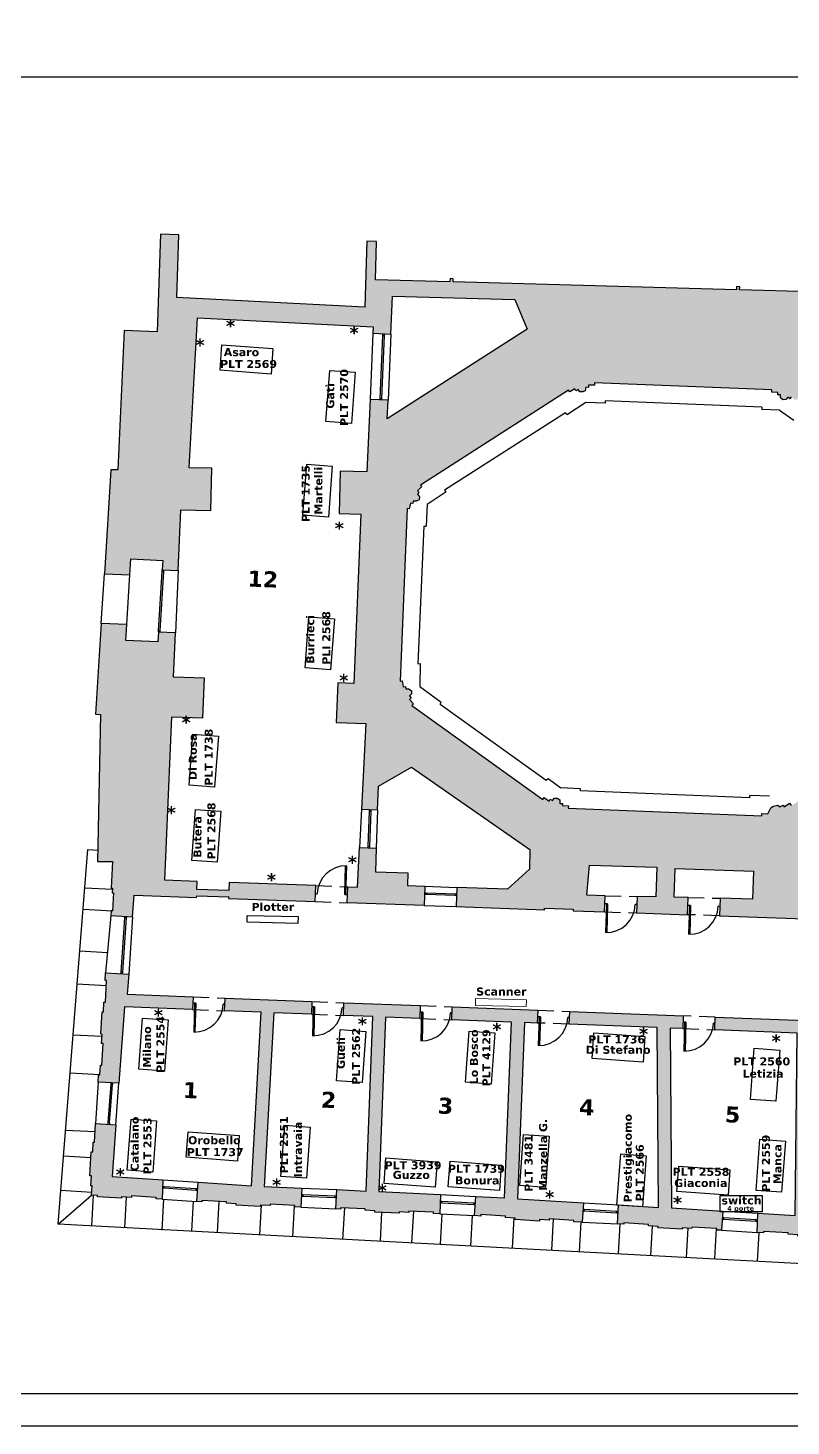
# Model space of a CAD drawing. Extents: x 1037 to 14540, y 1034 to 18285.
# Drawn here: x 9984 to 12368, y 5167 to 9534 of the extents above; entities that cross this region are included whole.
import ezdxf

# ---------------------------------------------------------------- set-up
doc = ezdxf.new("R2010")
doc.units = 0
doc.header["$LTSCALE"] = 100
doc.header["$MEASUREMENT"] = 0
doc.linetypes.add('TRATTEGGIATA', pattern=[0.75, 0.5, -0.25])
for name, color, linetype in [('infissi', 251, 'CONTINUOUS'), ('legenda testi', 7, 'CONTINUOUS'), ('murature polilinee', 7, 'CONTINUOUS'), ('murature retini', 253, 'CONTINUOUS'), ('proiezioni', 252, 'CONTINUOUS'), ('Tavoli', 250, 'CONTINUOUS'), ('testi PLT', 154, 'CONTINUOUS')]:
    doc.layers.add(name, color=color, linetype=linetype)
doc.layers.add('testi nomi personale', color=251, linetype='CONTINUOUS', lineweight=20)
doc.layers.add('testi numero stanza', color=40, linetype='CONTINUOUS', lineweight=30)
doc.styles.add('stile1', font='verdanab.ttf', dxfattribs={"height": 1})

msp = doc.modelspace()

# ---------------------------------------------------------------- hatches: boundary and pattern name
at = {"layer": 'murature retini', "lineweight": 30}
h = msp.add_hatch(color=256, dxfattribs=at)
h.paths.add_polyline_path([(13351.8, 7319.8), (13196.6, 7325.2), (13198.4, 7375.2), (13029.3, 7381), (13056, 8050.5), (13221.5, 8044.8), (13223.4, 8100.7), (13379, 8095.4), (13381, 8151.3), (13073.3, 8161.9), (13058.2, 8360), (12981.3, 8354.1), (12991.9, 8210), (12981.5, 8201.3), (12448.1, 8564.5), (12451.4, 8648.2), (12882.2, 8636.4), (12883.1, 8599.4), (12963.1, 8601.4), (12972.5, 8473.8), (13049.1, 8479.6), (13040.1, 8598.5), (13970.6, 8622.1), (13985.7, 8396.1), (14045.6, 8399.7), (14044.2, 8419.9), (14040, 8419.6), (14032, 8541.9), (14036.3, 8542.2), (14034.3, 8572.5), (14038.6, 8572.8), (14033.6, 8648.5), (14029.3, 8648.2), (14027.2, 8680.6), (12930.8, 8652.7), (12924.4, 8796.9), (12874.9, 8793.8), (12878.7, 8697.5), (12207.4, 8715.8), (12207.8, 8725.8), (12197.8, 8726.1), (12197.4, 8716.1), (11312.5, 8740.8), (11312.8, 8750.9), (11302.8, 8751.1), (11302.5, 8741.1), (11069.3, 8747.6), (11073.1, 8867.2), (11043.2, 8868.2), (11036.3, 8662), (10449, 8692.7), (10455.5, 8887.8), (10398, 8889.7), (10387.8, 8585), (10284.7, 8589.6), (10264.4, 8153.5), (10243.4, 8154.2), (10222.7, 7829.1), (10302.6, 7825.6), (10305.8, 7875.5), (10405.7, 7871.2), (10403.8, 7841.3), (10453.3, 7839.2), (10461.4, 8029), (10555, 8026.8), (10558.1, 8158.8), (10488.2, 8160.4), (10513.5, 8629.2), (11062.5, 8600.5), (11061.6, 8580.5), (11117.8, 8577.6), (11122.9, 8696.1), (11504.8, 8685.5), (11543.5, 8593.3), (11106.4, 8313.1), (11108.9, 8371.1), (11052.7, 8373.5), (11043, 8147.3), (10959.6, 8149.3), (10956.5, 8017.3), (11024.4, 8015.7), (11001.7, 7486.6), (10951.6, 7488.3), (10947.3, 7364.4), (11039.4, 7361.2), (11025.8, 7094.2), (11076.3, 7092.2), (11078.9, 7165.7), (11182.2, 7225), (11551.6, 6968.1), (11550.5, 6907.2), (11482.3, 6844.3), (11324.2, 6849.8), (11321.9, 6789.9), (11597.6, 6780.2), (11597.8, 6785.2), (11687.8, 6782), (11687.6, 6777), (11785.1, 6773.6), (11786.9, 6823.9), (11730.1, 6825.2), (11738.6, 6919), (11948.5, 6913.2), (11945.3, 6820.3), (11886.8, 6821.6), (11885, 6770.1), (12044, 6764.5), (12046.1, 6818), (12003.2, 6819), (12006.4, 6908.9), (12250.3, 6900.3), (12247.2, 6813.4), (12146.2, 6815.7), (12144, 6761), (12765.1, 6739.1), (12766.6, 6780), (12711.9, 6782.1), (12720.4, 7024.4), (12939.4, 7016.7), (12933.4, 6773.6), (12887.5, 6775.4), (12886.1, 6734.9), (13020.3, 6730.2), (13020.5, 6735.2), (13110.5, 6732), (13110.3, 6727), (13306.2, 6720.1), (13307.6, 6760.1), (12973.4, 6771.8), (12985.2, 7251.6), (13033.3, 7280.8), (13350.1, 7269.9)])
h.paths.add_polyline_path([(12479.4, 7171.1), (12783.5, 7361.9), (12778.7, 7367), (12792.3, 7379.9), (12787.4, 7385), (12793.2, 7390.5), (12788.1, 7397.2), (12789.4, 7407.3), (12793.9, 7414.1), (12805.1, 7412.8), (12808.1, 7419.7), (12814.4, 7418.1), (12818.9, 7436.3), (12825.6, 7434.6), (12848.5, 8007), (12841.6, 8005.8), (12838.3, 8024.3), (12831.5, 8023), (12830, 8030.9), (12820.3, 8029.9), (12814.6, 8035.4), (12812.8, 8046.3), (12818.5, 8053), (12813.6, 8059), (12818.7, 8063.8), (12806, 8077.5), (12811.1, 8082.3), (12387.7, 8376.8), (12383.7, 8371), (12368.3, 8381.7), (12364.3, 8376), (12357.8, 8380.6), (12351.9, 8374), (12342.1, 8372.7), (12334.8, 8378.3), (12334.6, 8388.5), (12326.4, 8388.1), (12326.5, 8395.8), (12307.8, 8396.5), (12308.1, 8403.5), (11753.9, 8425.2), (11753.8, 8418.2), (11735.1, 8418.6), (11734.9, 8411.6), (11726.9, 8411.7), (11725, 8400.2), (11717.6, 8397.2), (11708.5, 8397.9), (11702.9, 8404.9), (11696.1, 8401), (11692.5, 8407), (11676.5, 8397.2), (11672.8, 8403.2), (11210, 8106.5), (11214.9, 8101.4), (11201.4, 8088.4), (11206.2, 8083.4), (11200.5, 8077.8), (11207, 8069.6), (11205.8, 8059.9), (11196.8, 8056), (11187.6, 8056.2), (11186.2, 8048.5), (11179.4, 8050.2), (11175.1, 8031.9), (11168.2, 8033.6), (11146.7, 7493.6), (11153.6, 7494.8), (11156.7, 7476.4), (11163.6, 7477.5), (11165, 7469.7), (11173.6, 7470.3), (11182.3, 7463.5), (11182.7, 7454.8), (11176.1, 7448.1), (11181.3, 7441.4), (11176.1, 7436.7), (11188.7, 7422.9), (11183.5, 7418.2), (11592.6, 7124.7), (11596.6, 7130.4), (11611.9, 7119.6), (11615.9, 7125.3), (11622.5, 7120.7), (11629.4, 7128.1), (11637.6, 7128.5), (11645.3, 7122.8), (11646.1, 7112.1), (11654, 7112.3), (11653.6, 7105.3), (11672.3, 7104.4), (11672, 7097.4), (12276.7, 7073.2), (12276.9, 7080.2), (12295.7, 7079.8), (12297.8, 7083.6), (12304.6, 7098.4), (12312.6, 7103.5), (12326.2, 7106.3), (12332.9, 7101.9), (12343.4, 7107), (12346.8, 7101), (12363, 7113.2), (12368.1, 7105.2)], flags=16)
h.paths.add_polyline_path([(12944.5, 7227.1), (12849.1, 7169.3), (12767.2, 7213.9), (12676.2, 7156.8), (12497.5, 7048.1), (12514.9, 6967.1), (12504.9, 6961.1), (12497.9, 6790.2), (12696.9, 6782.6), (12706, 7039.9), (12939.8, 7031.7)], flags=16)
h.paths.add_polyline_path([(11019.7, 6974.4), (11072.1, 6972.3), (11069.5, 6898.8), (11170.9, 6895.3), (11169.5, 6855.3), (11224.2, 6853.4), (11221.9, 6793.4), (10981.7, 6801.8), (10983.5, 6851.8), (11013.5, 6850.8)], flags=17)
h.paths.add_polyline_path([(10883.5, 6855.3), (10612.7, 6864.9), (10611.8, 6839.9), (10511.9, 6843.4), (10512.8, 6868.4), (10411.8, 6871.9), (10433.7, 7382.5), (10530.7, 7379.1), (10535.1, 7503), (10439, 7506.4), (10444.9, 7644.4), (10391.4, 7646.7), (10389.5, 7616.7), (10289.6, 7621), (10292.7, 7670.9), (10212.8, 7674.3), (10194.7, 7390.4), (10211.2, 7389.9), (10201.4, 6930.8), (10248.2, 6930.3), (10243.5, 6847.7), (10248.2, 6847.4), (10247.4, 6832.9), (10251.7, 6832.6), (10248.5, 6776.3), (10244.2, 6776.5), (10243.4, 6762), (10311.1, 6758.2), (10315.7, 6825.3), (10511, 6818.4), (10511.2, 6823.4), (10611.1, 6819.9), (10610.9, 6814.9), (10881.8, 6805.4)])
h.paths.add_polyline_path([(10598.4, 6464.1), (10600, 6504.1), (10870.9, 6493.6), (10869.4, 6453.6), (10752.3, 6458.1), (10721.8, 5915.9), (10839.3, 5910.6), (10836.9, 5850.7), (10817.5, 5851.8), (10817.7, 5856.1), (10740.8, 5860.3), (10740.5, 5856), (10710.2, 5857.7), (10710, 5853.4), (10634.2, 5857.7), (10634.5, 5861.9), (10604.2, 5863.6), (10604.4, 5867.9), (10527.5, 5872.2), (10527.2, 5867.9), (10512.1, 5868.8), (10515.7, 5928.8), (10681.9, 5917.7), (10712.3, 6459.7)])
h.paths.add_polyline_path([(10970.8, 6489.7), (11209.8, 6480.4), (11208.2, 6440.5), (11101.4, 6444.6), (11080.6, 5900), (11272.9, 5890.1), (11270.5, 5829.8), (11251, 5830.8), (11251.2, 5835.1), (11174.3, 5838.9), (11174, 5834.6), (11143.7, 5836.1), (11143.5, 5831.8), (11067.8, 5835.5), (11068, 5839.8), (11037.7, 5841.3), (11037.9, 5845.6), (10960.9, 5849.3), (10960.7, 5845), (10945.6, 5845.8), (10949.2, 5905.7), (11040.6, 5901.5), (11061.4, 6446.1), (10969.4, 6449.7)])
h.paths.add_polyline_path([(10226.6, 6582.6), (10298.7, 6578.6), (10294.4, 6516.2), (10500, 6507.9), (10498.5, 6468), (10285.4, 6476.2), (10268.1, 6238.3), (10203.2, 6241.9), (10204.4, 6264.2), (10208.7, 6263.9), (10210.4, 6294.2), (10214.7, 6294), (10218.5, 6362.2), (10214.2, 6362.4), (10215.7, 6390.7), (10211.6, 6392.9), (10215.5, 6461.1), (10219.8, 6460.8), (10221.5, 6491.1), (10225.8, 6490.9), (10229.6, 6559.1), (10225.3, 6559.3)])
h.paths.add_polyline_path([(10258.7, 6108.6), (10246.9, 5946.8), (10405.9, 5936.2), (10403.5, 5876.2), (10384.1, 5877.3), (10384.3, 5881.6), (10307.4, 5885.9), (10307.1, 5881.6), (10276.8, 5883.3), (10276.6, 5879), (10200.9, 5883.2), (10201.1, 5887.5), (10183, 5888.5), (10184.7, 5917.8), (10180.4, 5918.1), (10182.1, 5948.4), (10177.8, 5948.6), (10182, 6024.3), (10186.3, 6024.1), (10188, 6054.4), (10192.3, 6054.1), (10195.5, 6112.1)])
h.paths.add_polyline_path([(11309.7, 6476.6), (11576.6, 6466.2), (11575, 6426.2), (11535.1, 6427.8), (11513, 5877.3), (11719.3, 5864.8), (11715.6, 5803.9), (11689, 5805.5), (11689.3, 5809.8), (11612.4, 5814.5), (11612.1, 5810.3), (11581.8, 5812.1), (11581.6, 5807.8), (11505.8, 5812.5), (11506.1, 5816.8), (11475.8, 5818.6), (11476.1, 5822.9), (11399.2, 5827.6), (11398.9, 5823.3), (11379.1, 5824.5), (11382.7, 5884.4), (11473.1, 5879.8), (11495.1, 6429.3), (11308.2, 6436.6)])
h.paths.add_polyline_path([(11676.6, 6462.3), (12031.4, 6448.6), (12029.8, 6408.9), (11989.8, 6410.5), (11994.2, 5848.9), (12154.4, 5838.8), (12150.7, 5778.8), (12135.4, 5779.7), (12135.7, 5784), (12058.7, 5788.7), (12056.5, 5784.5), (12028.2, 5786.3), (12027.9, 5782), (11952.2, 5786.6), (11952.5, 5790.9), (11922.2, 5792.8), (11922.5, 5797.1), (11845.5, 5801.8), (11845.3, 5797.5), (11825.5, 5798.7), (11829.1, 5858.1), (11954.2, 5850.4), (11949.8, 6412.1), (11675, 6422.9)])
h.paths.add_polyline_path([(12131.3, 6444.7), (12500.8, 6430.4), (12499.2, 6390.4), (12427, 6393.2), (12420.4, 5823), (12589.7, 5813.9), (12587.3, 5753.8), (12572, 5754.6), (12572.3, 5758.9), (12495.3, 5763.1), (12495.1, 5758.8), (12464.8, 5760.5), (12464.5, 5756.2), (12388.8, 5760.4), (12389, 5764.7), (12358.7, 5766.3), (12359, 5770.6), (12282, 5774.8), (12281.8, 5770.5), (12261.9, 5771.6), (12264.3, 5831.9), (12380.4, 5824.6), (12387, 6394.7), (12129.7, 6404.9)])
h.paths.add_polyline_path([(12600.7, 6426.5), (13009.1, 6410.6), (13007.6, 6317.9), (12959.7, 6304.5), (12896.1, 6258.4), (12854.1, 6190.5), (12837.8, 6106.9), (12850.9, 6022.8), (12890.3, 5953.2), (12952.1, 5904.8), (13011.8, 5888.1), (13017.3, 5774.3), (13024.3, 5773.4), (13022.7, 5734), (13002.8, 5734.8), (13003, 5739.1), (12926, 5742.2), (12925.8, 5737.9), (12895.5, 5739.1), (12895.3, 5734.8), (12819.5, 5737.8), (12819.7, 5742.1), (12789.4, 5743.4), (12789.5, 5747.7), (12712.5, 5750.7), (12712.3, 5746.4), (12697.1, 5747), (12699.5, 5808), (12817.2, 5801.6), (12823.8, 6377.8), (12599.1, 6386.5)])
h.paths.add_polyline_path([(13099.1, 6406.3), (13295, 6401.4), (13294.9, 6361.4), (13270.9, 6362.1), (13269.6, 5782), (13460.2, 5771.9), (13457.8, 5711.9), (13439.2, 5712.9), (13439.5, 5717.2), (13362.5, 5721.2), (13362.3, 5716.9), (13332, 5718.5), (13331.8, 5714.2), (13256, 5718.2), (13256.2, 5722.5), (13225.9, 5724.1), (13226.2, 5728.4), (13149.2, 5732.4), (13149, 5728.2), (13132.6, 5729), (13134.2, 5768.9), (13137.8, 5768.8), (13138.2, 5929.3), (13158, 5948.1), (13200, 6016.1), (13216.3, 6099.7), (13203.2, 6183.8), (13164.1, 6253), (13097.3, 6304)])
h.paths.add_polyline_path([(13395, 6399.1), (13795, 6389.8), (13794.9, 6349.8), (13710.9, 6351.9), (13709.5, 5759.8), (13895.4, 5749.3), (13893.1, 5689), (13874.5, 5690), (13874.7, 5694.2), (13797.7, 5698.3), (13797.5, 5694), (13767.2, 5695.6), (13767, 5691.3), (13691.2, 5695.3), (13691.5, 5699.6), (13663.1, 5701.1), (13661.4, 5705.5), (13584.4, 5709.5), (13584.2, 5705.2), (13567.6, 5706.1), (13570, 5766), (13669.5, 5760.7), (13670.5, 6162.8), (13630.5, 6163.7), (13630.5, 6173.7), (13670.5, 6172.8), (13670.9, 6352.9), (13550.9, 6355.6), (13550.5, 6175.5), (13560.5, 6175.3), (13560.5, 6165.3), (13530.5, 6166), (13530.5, 6176), (13540.5, 6175.8), (13540.8, 6282.7), (13523.4, 6282.7), (13523.4, 6356.2), (13420.9, 6358.5), (13420.5, 6178.5), (13460.5, 6177.6), (13460.5, 6167.6), (13410.5, 6168.7), (13410.9, 6358.7), (13394.9, 6359.1)])
h.paths.add_polyline_path([(13895, 6387.4), (14120.2, 6382.2), (14114.6, 6466.1), (14178.8, 6470), (14186, 6361.7), (14190.3, 6362), (14195.4, 6286.3), (14191.1, 6286), (14193.1, 6255.8), (14188.8, 6255.5), (14198.2, 6115), (14202.5, 6115.3), (14204, 6092.5), (14139.8, 6088.7), (14122.9, 6342.4), (13894.9, 6347.4)])
h.paths.add_polyline_path([(14147.8, 5968.9), (14212, 5972.8), (14213.5, 5950.1), (14209.3, 5949.8), (14218.6, 5809.3), (14222.9, 5809.6), (14225, 5779.3), (14229.3, 5779.6), (14234.3, 5703.9), (14230, 5703.6), (14232.1, 5672.8), (14202.5, 5674.2), (14202.3, 5669.9), (14138.3, 5672.9), (14138.5, 5677.2), (14110.9, 5678.4), (14111.1, 5682.7), (14034.1, 5686.3), (14033.9, 5682), (14002.9, 5683.4), (14005.3, 5743.1), (14163.5, 5734.1)])
h.paths.add_polyline_path([(14106.6, 6585.8), (14099.5, 6692.2), (13906, 6699), (13907.4, 6739), (14096.8, 6732.3), (14081.4, 6963.5), (14141.3, 6967.1), (14152.9, 6793.8), (14157.2, 6794.1), (14162.2, 6718.4), (14157.9, 6718.1), (14159.9, 6687.8), (14155.6, 6687.5), (14160.7, 6612.1), (14165, 6612.4), (14166.5, 6589.4)])
h.paths.add_polyline_path([(13471.7, 7315.7), (13680.7, 7308.5), (13683.8, 7396.5), (13733.7, 7394.7), (13730.6, 7306.8), (13827.1, 7303.4), (13825.3, 7253.5), (13675.1, 7258.7), (13657.2, 6747.8), (13807.4, 6742.5), (13806, 6702.5), (13406.1, 6716.6), (13407.5, 6756.6), (13647.2, 6748.1), (13665.1, 7259), (13470, 7265.7)])
h.paths.add_polyline_path([(14073.4, 7083.3), (14062.6, 7245.3), (13925.3, 7250), (13927.1, 7300), (14059.2, 7295.4), (14053.4, 7381.8), (14113.3, 7385.4), (14116.5, 7338), (14120.8, 7338.3), (14125.9, 7262.6), (14121.6, 7262.4), (14123.6, 7232.1), (14119.3, 7231.8), (14127.5, 7109.5), (14131.8, 7109.8), (14133.3, 7086.9)])
h.paths.add_polyline_path([(14037.4, 7621.3), (14097.3, 7624.9), (14105.3, 7505.2), (14045.4, 7501.5)])
h.paths.add_polyline_path([(14090.1, 7744.7), (14082, 7864.4), (14021.4, 7860.8), (14029.4, 7741)])
h.paths.add_polyline_path([(13993.7, 8276.3), (14053.6, 8279.9), (14055, 8259.7), (14050.7, 8259.4), (14059, 8137.1), (14063.3, 8137.4), (14065.4, 8107.2), (14069.7, 8107.5), (14074.8, 8031.8), (14070.5, 8031.5), (14073.8, 7984.1), (14013.4, 7980.5), (14007.2, 8073.7), (13954.3, 8075.5), (13956.2, 8131.5), (14003.5, 8129.8)])
h.paths.add_polyline_path([(13500.9, 8147.2), (13856.3, 8134.9), (13854.3, 8079), (13757.9, 8082.3), (13754.8, 7994.3), (13704.8, 7996.1), (13707.9, 8084), (13499, 8091.2)], flags=17)
h.paths.add_polyline_path([(13750.6, 7874.4), (13746.4, 7754.5), (13696.4, 7756.2), (13700.6, 7876.2)], flags=17)
h.paths.add_polyline_path([(13692.2, 7636.3), (13742.1, 7634.6), (13737.9, 7514.6), (13688, 7516.4)], flags=17)

# ---------------------------------------------------------------- linework, layer by layer
at = {"layer": 'infissi', "linetype": 'Continuous'}
for p, q in [((11084.2, 8377.1), (11092.6, 8573.7)), ((11089.1, 8376.9), (11097.6, 8573.5)), ((10391.7, 7651.6), (10403.5, 7836.3)), ((10396.7, 7651.4), (10408.5, 7836.1)), ((11047.3, 6978.2), (11051.4, 7088.1)), ((11052.3, 6978), (11056.2, 7087.9)), ((10973.6, 6827.1), (10976, 6917)), ((10977.6, 6827), (10980, 6916.9)), ((10882.6, 6829.5), (10887.6, 6829.4)), ((10973.6, 6827.1), (10982.6, 6826.8)), ((11232.3, 6828.3), (11223.3, 6828.1)), ((11228.3, 6828.2), (11318.3, 6825)), ((11228.5, 6833.2), (11318.5, 6830)), ((11795, 6798.5), (11786, 6798.8)), ((11791, 6798.6), (11788.5, 6708.6)), ((11795, 6798.5), (11792.5, 6708.6)), ((11885.9, 6796), (11880.9, 6796.2)), ((12054.2, 6793.1), (12045.2, 6793.3)), ((12050.2, 6793.2), (12047.7, 6703.2)), ((12054.2, 6793.1), (12051.7, 6703.2)), ((12145.1, 6790.6), (12140.1, 6790.7)), ((10285.8, 6754.7), (10274.1, 6585.1)), ((10290.8, 6754.3), (10279.1, 6584.7)), ((10508.3, 6487.7), (10499.3, 6488)), ((10504.3, 6487.8), (10501.8, 6397.9)), ((10508.3, 6487.7), (10505.8, 6397.8)), ((10599.2, 6485.3), (10594.2, 6485.4)), ((10879.3, 6476.3), (10870.2, 6476.6)), ((10875.3, 6476.4), (10872.8, 6386.5)), ((10879.3, 6476.3), (10876.8, 6386.4)), ((10970.2, 6473.8), (10965.2, 6474)), ((11218, 6460.2), (11209, 6460.4)), ((11214, 6460.3), (11211.6, 6370.3)), ((11218, 6460.2), (11215.6, 6370.3)), ((11309, 6457.7), (11304, 6457.9)), ((11584.8, 6446), (11575.8, 6446.2)), ((11580.8, 6446.1), (11578.4, 6356.1)), ((11584.8, 6446), (11582.4, 6356.1)), ((11675.8, 6443.5), (11670.8, 6443.6)), ((12039.6, 6428.5), (12030.6, 6428.7)), ((12035.6, 6428.6), (12033.2, 6338.6)), ((12039.6, 6428.5), (12037.2, 6338.6)), ((12130.6, 6426), (12125.6, 6426.2)), ((10203.2, 6241.9), (10195.5, 6112.1)), ((10409.9, 5910.9), (10509.6, 5904.2)), ((10410.3, 5915.9), (10510, 5909.2)), ((10843.3, 5885.4), (10943.1, 5880.9)), ((10843.5, 5890.4), (10943.3, 5885.9)), ((11276.9, 5864.9), (11376.6, 5859.7)), ((11277.1, 5869.8), (11376.9, 5864.7)), ((11722.7, 5839.5), (11822.6, 5833.4)), ((11723, 5844.5), (11822.9, 5838.4)), ((12157.9, 5813.5), (12257.8, 5807.2)), ((12158.2, 5818.5), (12258.1, 5812.2))]:
    msp.add_line(p, q, dxfattribs=at)
at = {"layer": 'infissi', "color": 7, "linetype": 'Continuous'}
for p, q in [((10403.5, 7836.3), (10403.8, 7841.3)), ((10408.5, 7836.1), (10408.8, 7841)), ((10391.4, 7646.7), (10391.7, 7651.6)), ((10396.4, 7646.3), (10396.7, 7651.4))]:
    msp.add_line(p, q, dxfattribs=at)
at = {"layer": 'infissi'}
for p, q in [((10403.6, 7836.3), (10408.5, 7836.1)), ((10391.6, 7651.6), (10396.7, 7651.4)), ((10242.8, 6234.7), (10234.1, 6115)), ((10239.1, 6114.7), (10247.8, 6234.4))]:
    msp.add_line(p, q, dxfattribs=at)
at = {"layer": 'infissi', "linetype": 'Continuous'}
for centre, start, end in [((10977.6, 6827), 88.4504, 178.4482), ((11791, 6798.6), 268.4504, 358.4482), ((12050.2, 6793.2), 268.4504, 358.4482), ((10504.3, 6487.8), 268.4504, 358.4482), ((10875.3, 6476.4), 268.4504, 358.4482), ((11214, 6460.3), 268.4504, 358.4482), ((11580.8, 6446.1), 268.4504, 358.4482), ((12035.6, 6428.6), 268.4504, 358.4482)]:
    msp.add_arc(centre, 90, start, end, dxfattribs=at)
at = {"layer": 'legenda testi', "lineweight": 30}
msp.add_lwpolyline([(1036.6, 18284.6), (14540.3, 18284.6), (14540.3, 5167.4), (1036.6, 5167.4)], close=True, dxfattribs=at)
at = {"layer": 'legenda testi'}
msp.add_lwpolyline([(7937.2, 5269.1), (14443.4, 5269.1), (14443.4, 9380), (7937.2, 9380)], close=True, dxfattribs=at)
at = {"layer": 'murature polilinee', "lineweight": 30}
for points in [[(12878.7, 8697.5), (12207.4, 8715.8), (12207.8, 8725.8), (12197.8, 8726.1), (12197.4, 8716.1), (11312.5, 8740.8), (11312.8, 8750.9), (11302.8, 8751.1), (11302.5, 8741.1), (11069.3, 8747.6), (11073.1, 8867.2), (11043.2, 8868.2), (11036.3, 8662), (10449, 8692.7), (10455.5, 8887.8), (10398, 8889.7), (10387.8, 8585), (10284.7, 8589.6), (10264.4, 8153.5), (10243.4, 8154.2), (10222.7, 7829.1), (10302.6, 7825.6), (10305.8, 7875.5), (10405.7, 7871.2), (10403.8, 7841.3), (10453.3, 7839.2), (10461.4, 8029), (10555, 8026.8), (10558.1, 8158.8), (10488.2, 8160.4), (10513.5, 8629.2), (11062.5, 8600.5), (11061.6, 8580.5), (11117.8, 8577.6), (11122.9, 8696.1), (11504.8, 8685.5), (11543.5, 8593.3), (11106.4, 8313.1), (11108.9, 8371.1), (11052.7, 8373.5), (11043, 8147.3), (10959.6, 8149.3), (10956.5, 8017.3), (11024.4, 8015.7), (11001.7, 7486.6), (10951.6, 7488.3), (10947.3, 7364.4), (11039.4, 7361.2), (11025.8, 7094.2), (11076.3, 7092.2), (11078.9, 7165.7), (11182.2, 7225), (11551.6, 6968.1), (11550.5, 6907.2), (11482.3, 6844.3), (11324.2, 6849.8), (11321.9, 6789.9), (11597.6, 6780.2), (11597.8, 6785.2), (11687.8, 6782), (11687.6, 6777), (11785.1, 6773.6), (11786.9, 6823.9), (11730.1, 6825.2), (11738.6, 6919), (11948.5, 6913.2), (11945.3, 6820.3), (11886.8, 6821.6), (11885, 6770.1), (12044, 6764.5), (12046.1, 6818), (12003.2, 6819), (12006.4, 6908.9), (12250.3, 6900.3), (12247.2, 6813.4), (12146.2, 6815.7), (12144, 6761), (12765.1, 6739.1)], [(12368.3, 8381.7), (12364.3, 8376), (12357.8, 8380.6), (12351.9, 8374), (12342.1, 8372.7), (12334.8, 8378.3), (12334.6, 8388.5), (12326.4, 8388.1), (12326.5, 8395.8), (12307.8, 8396.5), (12308.1, 8403.5), (11753.9, 8425.2), (11753.8, 8418.2), (11735.1, 8418.6), (11734.9, 8411.6), (11726.9, 8411.7), (11725, 8400.2), (11717.6, 8397.2), (11708.5, 8397.9), (11702.9, 8404.9), (11696.1, 8401), (11692.5, 8407), (11676.5, 8397.2), (11672.8, 8403.2), (11210, 8106.5), (11214.9, 8101.4), (11201.4, 8088.4), (11206.2, 8083.4), (11200.5, 8077.8), (11207, 8069.6), (11205.8, 8059.9), (11196.8, 8056), (11187.6, 8056.2), (11186.2, 8048.5), (11179.4, 8050.2), (11175.1, 8031.9), (11168.2, 8033.6), (11146.7, 7493.6), (11153.6, 7494.8), (11156.7, 7476.4), (11163.6, 7477.5), (11165, 7469.7), (11173.6, 7470.3), (11182.3, 7463.5), (11182.7, 7454.8), (11176.1, 7448.1), (11181.3, 7441.4), (11176.1, 7436.7), (11188.7, 7422.9), (11183.5, 7418.2), (11592.6, 7124.7), (11596.6, 7130.4), (11611.9, 7119.6), (11615.9, 7125.3), (11622.5, 7120.7), (11629.4, 7128.1), (11637.6, 7128.5), (11645.3, 7122.8), (11646.1, 7112.1), (11654, 7112.3), (11653.6, 7105.3), (11672.3, 7104.4), (11672, 7097.4), (12276.7, 7073.2), (12276.9, 7080.2), (12295.7, 7079.8), (12297.8, 7083.6), (12297.8, 7083.6), (12304.6, 7098.4), (12312.6, 7103.5), (12326.2, 7106.3), (12332.9, 7101.9), (12332.9, 7101.9), (12332.9, 7101.9), (12332.9, 7101.9), (12343.4, 7107), (12346.8, 7101), (12363, 7113.2), (12363, 7113.2), (12363, 7113.2), (12363, 7113.2), (12368.1, 7105.2)]]:
    msp.add_lwpolyline(points, dxfattribs=at)
for points in [[(10883.5, 6855.3), (10612.7, 6864.9), (10611.8, 6839.9), (10511.9, 6843.4), (10512.8, 6868.4), (10411.8, 6871.9), (10433.7, 7382.5), (10530.7, 7379.1), (10535.1, 7503), (10439, 7506.4), (10444.9, 7644.4), (10391.4, 7646.7), (10389.5, 7616.7), (10289.6, 7621), (10292.7, 7670.9), (10212.8, 7674.3), (10194.7, 7390.4), (10211.2, 7389.9), (10201.4, 6930.8), (10248.2, 6930.3), (10243.5, 6847.7), (10248.2, 6847.4), (10247.4, 6832.9), (10251.7, 6832.6), (10248.5, 6776.3), (10244.2, 6776.5), (10243.4, 6762), (10311.1, 6758.2), (10315.7, 6825.3), (10511, 6818.4), (10511.2, 6823.4), (10611.1, 6819.9), (10610.9, 6814.9), (10881.8, 6805.4)], [(11019.7, 6974.4), (11072.1, 6972.3), (11069.5, 6898.8), (11170.9, 6895.3), (11169.5, 6855.3), (11224.2, 6853.4), (11221.9, 6793.4), (10981.7, 6801.8), (10983.5, 6851.8), (11013.5, 6850.8)], [(10226.6, 6582.6), (10298.7, 6578.6), (10294.4, 6516.2), (10500, 6507.9), (10498.5, 6468), (10285.4, 6476.2), (10268.1, 6238.3), (10203.2, 6241.9), (10204.4, 6264.2), (10208.7, 6263.9), (10210.4, 6294.2), (10214.7, 6294), (10218.5, 6362.2), (10214.2, 6362.4), (10215.7, 6390.7), (10211.6, 6392.9), (10215.5, 6461.1), (10219.8, 6460.8), (10221.5, 6491.1), (10225.8, 6490.9), (10229.6, 6559.1), (10225.3, 6559.3)], [(10598.4, 6464.1), (10600, 6504.1), (10870.9, 6493.6), (10869.4, 6453.6), (10752.3, 6458.1), (10721.8, 5915.9), (10839.3, 5910.6), (10836.9, 5850.7), (10817.5, 5851.8), (10817.7, 5856.1), (10740.8, 5860.3), (10740.5, 5856), (10710.2, 5857.7), (10710, 5853.4), (10634.2, 5857.7), (10634.5, 5861.9), (10604.2, 5863.6), (10604.4, 5867.9), (10527.5, 5872.2), (10527.2, 5867.9), (10512.1, 5868.8), (10515.7, 5928.8), (10681.9, 5917.7), (10712.3, 6459.7)], [(10970.8, 6489.7), (11209.8, 6480.4), (11208.2, 6440.5), (11101.4, 6444.6), (11080.6, 5900), (11272.9, 5890.1), (11270.5, 5829.8), (11251, 5830.8), (11251.2, 5835.1), (11174.3, 5838.9), (11174, 5834.6), (11143.7, 5836.1), (11143.5, 5831.8), (11067.8, 5835.5), (11068, 5839.8), (11037.7, 5841.3), (11037.9, 5845.6), (10960.9, 5849.3), (10960.7, 5845), (10945.6, 5845.8), (10949.2, 5905.7), (11040.6, 5901.5), (11061.4, 6446.1), (10969.4, 6449.7)], [(11309.7, 6476.6), (11576.6, 6466.2), (11575, 6426.2), (11535.1, 6427.8), (11513, 5877.3), (11719.3, 5864.8), (11715.6, 5803.9), (11689, 5805.5), (11689.3, 5809.8), (11612.4, 5814.5), (11612.1, 5810.3), (11581.8, 5812.1), (11581.6, 5807.8), (11505.8, 5812.5), (11506.1, 5816.8), (11475.8, 5818.6), (11476.1, 5822.9), (11399.2, 5827.6), (11398.9, 5823.3), (11379.1, 5824.5), (11382.7, 5884.4), (11473.1, 5879.8), (11495.1, 6429.3), (11308.2, 6436.6)], [(11676.6, 6462.3), (12031.4, 6448.6), (12029.8, 6408.9), (11989.8, 6410.5), (11994.2, 5848.9), (12154.4, 5838.8), (12150.7, 5778.8), (12135.4, 5779.7), (12135.7, 5784), (12058.7, 5788.7), (12056.5, 5784.5), (12028.2, 5786.3), (12027.9, 5782), (11952.2, 5786.6), (11952.5, 5790.9), (11922.2, 5792.8), (11922.5, 5797.1), (11845.5, 5801.8), (11845.3, 5797.5), (11825.5, 5798.7), (11829.1, 5858.1), (11954.2, 5850.4), (11949.8, 6412.1), (11675, 6422.9)], [(12131.3, 6444.7), (12500.8, 6430.4), (12499.2, 6390.4), (12427, 6393.2), (12420.4, 5823), (12589.7, 5813.9), (12587.3, 5753.8), (12572, 5754.6), (12572.3, 5758.9), (12495.3, 5763.1), (12495.1, 5758.8), (12464.8, 5760.5), (12464.5, 5756.2), (12388.8, 5760.4), (12389, 5764.7), (12358.7, 5766.3), (12359, 5770.6), (12282, 5774.8), (12281.8, 5770.5), (12261.9, 5771.6), (12264.3, 5831.9), (12380.4, 5824.6), (12387, 6394.7), (12129.7, 6404.9)], [(10258.7, 6108.6), (10246.9, 5946.8), (10405.9, 5936.2), (10403.5, 5876.2), (10384.1, 5877.3), (10384.3, 5881.6), (10307.4, 5885.9), (10307.1, 5881.6), (10276.8, 5883.3), (10276.6, 5879), (10200.9, 5883.2), (10201.1, 5887.5), (10183, 5888.5), (10184.7, 5917.8), (10180.4, 5918.1), (10182.1, 5948.4), (10177.8, 5948.6), (10182, 6024.3), (10186.3, 6024.1), (10188, 6054.4), (10192.3, 6054.1), (10195.5, 6112.1)]]:
    msp.add_lwpolyline(points, close=True, dxfattribs=at)
at = {"layer": 'proiezioni', "linetype": 'Continuous'}
for p, q in [((11061.6, 8580.5), (11052.7, 8373.5)), ((11092.6, 8573.7), (11092.8, 8578.9)), ((11097.6, 8573.5), (11097.8, 8578.6)), ((11083.9, 8372.2), (11084.2, 8377.1)), ((11088.9, 8371.9), (11089.1, 8376.9)), ((11727, 8364.2), (11669.1, 8327.1)), ((11786.8, 8362), (11727, 8364.2)), ((11787, 8369), (11786.8, 8362)), ((12276.6, 8349.3), (11787, 8369)), ((12276.6, 8349.3), (12276.6, 8342.3)), ((12331.7, 8340), (12276.6, 8342.3)), ((11663.2, 8331.6), (11285.8, 8090.2)), ((11663.2, 8331.6), (11669.1, 8327.1)), ((12331.7, 8340), (12376.8, 8308.7)), ((11290.7, 8084.9), (11230.8, 8046.1)), ((11285.8, 8090.2), (11290.7, 8084.9)), ((11230.8, 8046.1), (11228.1, 7978.3)), ((11221, 7977.5), (11202.4, 7548.3)), ((11221, 7977.5), (11228.1, 7978.3)), ((10212.8, 7674.3), (10222.7, 7829.1)), ((10292.7, 7670.9), (10302.6, 7825.6)), ((11202.4, 7548.3), (11209.5, 7549)), ((11209.5, 7549), (11208, 7476.9)), ((11208, 7476.9), (11275.3, 7428.6)), ((11271.8, 7422.5), (11275.3, 7428.6)), ((11271.8, 7422.5), (11603.1, 7184.8)), ((11603.1, 7184.8), (11608.8, 7189.4)), ((11608.8, 7189.4), (11649.2, 7160.4)), ((11710.1, 7157.9), (11649.2, 7160.4)), ((11710.6, 7150.9), (11710.1, 7157.9)), ((12238.9, 7129.8), (11710.6, 7150.9)), ((12238.9, 7129.8), (12239.6, 7136.8)), ((12300.4, 7134.3), (12239.6, 7136.8)), ((11025.8, 7094.2), (11019.7, 6974.4)), ((11051.4, 7088.1), (11051.6, 7093.2)), ((11056.2, 7087.9), (11056.3, 7093)), ((11047.1, 6973.2), (11047.3, 6978.2)), ((11052.1, 6973), (11052.3, 6978)), ((11223.3, 6828.4), (11228.3, 6828.2)), ((11223.5, 6833.4), (11228.5, 6833.2)), ((11318.3, 6825), (11323.2, 6824.9)), ((11318.5, 6830), (11323.4, 6829.9)), ((11221.9, 6793.4), (11321.9, 6789.9)), ((10243.4, 6762), (10226.6, 6582.6)), ((10286.2, 6759.6), (10285.8, 6754.7)), ((10291.2, 6759.3), (10290.8, 6754.3)), ((10274.1, 6585.1), (10273.8, 6580)), ((10279.1, 6584.7), (10278.8, 6579.7)), ((10243.1, 6239.7), (10242.8, 6234.7)), ((10247.8, 6234.4), (10242.8, 6234.7)), ((10248.1, 6239.4), (10247.8, 6234.4)), ((10234.1, 6115), (10233.7, 6110)), ((10239.1, 6114.7), (10234.1, 6115)), ((10239.1, 6114.7), (10238.7, 6109.7)), ((10404.9, 5911.2), (10409.9, 5910.9)), ((10405.1, 5916.2), (10410.3, 5915.9)), ((10509.6, 5904.2), (10514.2, 5903.9)), ((10510, 5909.2), (10514.5, 5908.9)), ((10403.5, 5876.2), (10512.1, 5868.8)), ((10838.3, 5885.6), (10843.3, 5885.4)), ((10838.5, 5890.6), (10843.5, 5890.4)), ((10943.1, 5880.9), (10947.7, 5880.7)), ((10943.3, 5885.9), (10948, 5885.7)), ((11271.9, 5865.1), (11276.9, 5864.9)), ((11272.1, 5870.1), (11277.1, 5869.8)), ((11376.6, 5859.7), (11381.2, 5859.5)), ((11376.9, 5864.7), (11381.5, 5864.5)), ((10836.9, 5850.7), (10945.6, 5845.8)), ((11270.5, 5829.8), (11379.1, 5824.5)), ((11717.7, 5839.8), (11722.7, 5839.5)), ((11718.1, 5844.8), (11723, 5844.5)), ((11822.6, 5833.4), (11827.6, 5833.1)), ((11822.9, 5838.4), (11827.9, 5838.1)), ((12152.9, 5813.8), (12157.9, 5813.5)), ((12153.2, 5818.8), (12158.2, 5818.5)), ((12258.1, 5812.2), (12263.5, 5811.9)), ((11715.6, 5803.9), (11825.5, 5798.7)), ((12150.7, 5778.8), (12261.9, 5771.6)), ((12257.8, 5807.2), (12263.3, 5806.9))]:
    msp.add_line(p, q, dxfattribs=at)
at = {"layer": 'proiezioni'}
for p, q in [((11092.6, 8573.7), (11097.6, 8573.5)), ((11117.8, 8577.6), (11108.9, 8371.1)), ((11084.2, 8377.1), (11089.1, 8376.9)), ((10453.3, 7839.2), (10444.9, 7644.4)), ((11051.4, 7088.1), (11056.2, 7087.9)), ((11076.3, 7092.2), (11072.1, 6972.3)), ((10078.6, 5797.6), (10170.9, 6967.8)), ((10170.9, 6967.8), (10202.2, 6966)), ((11047.3, 6978.2), (11052.3, 6978)), ((10161.5, 6848.7), (10248, 6843.8)), ((11224.2, 6853.4), (11324.2, 6849.8)), ((11228.3, 6828.2), (11228.7, 6833.2)), ((11318.3, 6825), (11318.5, 6830)), ((10156.2, 6782.1), (10248.6, 6777)), ((10290.8, 6754.3), (10285.8, 6754.7)), ((10311.1, 6758.2), (10298.7, 6578.6)), ((10145.9, 6651.7), (10232.6, 6646.9)), ((10279.1, 6584.7), (10274.1, 6585.1)), ((10137.8, 6548.3), (10228.7, 6543.3)), ((10125.3, 6389.7), (10215.4, 6384.6)), ((10115.9, 6270.7), (10208.8, 6265.5)), ((10258.7, 6108.6), (10268.1, 6238.3)), ((10101.8, 6092), (10194.1, 6086.9)), ((10095.5, 6011.3), (10181, 6006.6)), ((10087, 5903.7), (10183.6, 5898.3)), ((10405.9, 5936.2), (10515.7, 5928.8)), ((10409.9, 5910.9), (10410.3, 5915.9)), ((10509.6, 5904.2), (10510, 5909.2)), ((10839.3, 5910.6), (10949.2, 5905.7)), ((10078.6, 5797.6), (10183, 5888.5)), ((10183.3, 5792.5), (10188.4, 5888.2)), ((10286.5, 5786.1), (10291.6, 5882.5)), ((10403.5, 5779.6), (10408.6, 5875.9)), ((10496.5, 5776), (10501.5, 5869.5)), ((10575.8, 5771.4), (10580.9, 5869.2)), ((10708.4, 5764.9), (10713.3, 5857.6)), ((10811.6, 5758.5), (10816.8, 5856.1)), ((10843.3, 5885.4), (10843.5, 5890.4)), ((10943.1, 5880.9), (10943.3, 5885.9)), ((11272.9, 5890.1), (11382.7, 5884.4)), ((11276.9, 5864.9), (11277.1, 5869.8)), ((11376.6, 5859.7), (11376.9, 5864.7)), ((11719.3, 5864.8), (11829.1, 5858.1)), ((10968.2, 5750.2), (10973.5, 5848.7)), ((11085.2, 5745.6), (11089.9, 5834.4)), ((11183.8, 5739.1), (11189.1, 5838.1)), ((11273.2, 5735.5), (11278.2, 5829.5)), ((11368.1, 5729), (11373.1, 5824.8)), ((11498, 5724.4), (11502.9, 5817)), ((11620.5, 5717.1), (11625.6, 5813.7)), ((11722.7, 5839.5), (11723, 5844.5)), ((11822.6, 5833.4), (11822.9, 5838.4)), ((12154.4, 5838.8), (12264.3, 5831.9)), ((12157.9, 5813.5), (12158.2, 5818.5)), ((12257.8, 5807.2), (12258.1, 5812.2)), ((14334.5, 5572.4), (10078.6, 5797.6)), ((11707.1, 5712.5), (11712, 5804.1)), ((11828.7, 5706), (11833.6, 5798.2)), ((11930.1, 5701.4), (11934.9, 5792)), ((12041.5, 5694.1), (12046.4, 5785.2)), ((12130, 5690.4), (12134.9, 5784)), ((12263.6, 5682.1), (12268.3, 5771.3))]:
    msp.add_line(p, q, dxfattribs=at)
at = {"layer": 'proiezioni', "linetype": 'TRATTEGGIATA'}
for p, q in [((10883.5, 6855.3), (10983.5, 6851.8)), ((11786.9, 6823.9), (11886.8, 6821.6)), ((12046.1, 6818), (12146.2, 6815.7)), ((10881.8, 6805.4), (10981.7, 6801.8)), ((11785.1, 6773.6), (11885, 6770.1)), ((12144, 6761), (12044, 6764.5)), ((10500, 6507.9), (10600, 6504.1)), ((10498.5, 6468), (10598.4, 6464.1)), ((10870.9, 6493.6), (10970.8, 6489.7)), ((11209.8, 6480.4), (11309.7, 6476.6)), ((11576.6, 6466.2), (11676.6, 6462.3)), ((10869.4, 6453.6), (10969.4, 6449.7)), ((11208.2, 6440.5), (11308.2, 6436.6)), ((11675, 6422.9), (11575, 6426.2)), ((12131.3, 6444.7), (12031.4, 6448.6)), ((12029.8, 6408.9), (12129.7, 6404.9))]:
    msp.add_line(p, q, dxfattribs=at)
at = {"layer": 'Tavoli'}
for points in [[(10589.9, 8544.5), (10749.5, 8532.9), (10743.6, 8453.1), (10584.1, 8464.8)], [(11006.4, 8458.5), (10994.8, 8298.9), (10915, 8304.7), (10926.6, 8464.3)], [(10934.5, 8165.8), (10922.9, 8006.2), (10843.1, 8012), (10854.8, 8171.6)], [(10941.2, 7689), (10929.6, 7529.5), (10849.8, 7535.3), (10861.4, 7694.8)], [(10578.9, 7322.4), (10567.3, 7162.8), (10487.5, 7168.6), (10499.1, 7328.2)], [(10587.1, 7087.6), (10575.5, 6928.1), (10495.7, 6933.9), (10507.3, 7093.5)], [(10827.6, 6737.1), (10668.7, 6740.8), (10669.2, 6762.5), (10828.1, 6758.8)], [(10422.1, 6435.9), (10410.5, 6276.3), (10330.7, 6282.1), (10342.3, 6441.7)], [(11039.5, 6399.7), (11027.9, 6240.1), (10948.1, 6245.9), (10959.7, 6405.5)], [(11442.6, 6395.2), (11431, 6235.6), (11351.2, 6241.5), (11362.8, 6401)], [(11905.8, 6304), (11746.2, 6315.6), (11752, 6395.4), (11911.6, 6383.8)], [(12332.4, 6341.5), (12320.8, 6182), (12241, 6187.8), (12252.6, 6347.4)], [(10385.9, 6120.2), (10374.3, 5960.6), (10294.5, 5966.4), (10306.1, 6126)], [(10638.4, 5995), (10478.8, 6006.7), (10484.6, 6086.4), (10644.2, 6074.8)], [(10865.9, 6101.1), (10854.3, 5941.5), (10774.5, 5947.3), (10786.1, 6106.9)], [(11612.4, 6072.3), (11600.7, 5912.8), (11521, 5918.6), (11532.6, 6078.1)], [(12350.1, 6057), (12338.5, 5897.5), (12258.7, 5903.3), (12270.3, 6062.9)], [(11256.2, 5913.3), (11096.6, 5924.9), (11102.4, 6004.7), (11262, 5993.1)], [(11456.8, 5902.9), (11297.2, 5914.5), (11303, 5994.3), (11462.6, 5982.7)], [(11915.5, 6011.5), (11903.9, 5851.9), (11824.1, 5857.7), (11835.7, 6017.3)], [(12171.1, 5888.1), (12011.6, 5899.7), (12017.4, 5979.5), (12176.9, 5967.9)]]:
    msp.add_lwpolyline(points, close=True, dxfattribs=at)
at = {"layer": 'testi nomi personale'}
msp.add_lwpolyline([(11540.6, 6477.4), (11381.7, 6481.1), (11382.2, 6502.8), (11541.1, 6499.1)], close=True, dxfattribs=at)
at = {"layer": 'testi PLT'}
msp.add_lwpolyline([(12146.6, 5887.2), (12277.6, 5887.2), (12277.6, 5836), (12146.6, 5836)], close=True, dxfattribs=at)

# ---------------------------------------------------------------- texts
at = {"layer": 'testi nomi personale', "style": 'stile1'}
for s, p in [('Asaro', (10595.8, 8509)), ('Plotter', (10682.4, 6776.4)), ('Scanner', (11384.3, 6512.1)), ('Di Stefano', (11726.5, 6330)), ('Letizia', (12216.4, 6255.6)), ('Orobello ', (10484, 6047.5)), ('Guzzo', (11123.6, 5939.3)), ('Bonura', (11318.2, 5922.1)), ('Giaconia', (12003.1, 5914))]:
    msp.add_text(s, height=25, dxfattribs=at).set_placement(p)
for s, p in [('Gatì', (10940.8, 8345)), ('Martelli', (10903.8, 8014.2)), ('Burrieci', (10878.3, 7548.3)), ('Di Rosa', (10511.6, 7184.9)), ('Butera', (10526.1, 6942.3)), ('Milano', (10368.6, 6287.2)), ('Gueli', (10974.1, 6282.5)), ('Lo Bosco', (11389.7, 6234.8)), ('Catalano', (10330, 5963.2)), ('Intravaia', (10839.9, 5944)), ('Manzella G.', (11605.9, 5902.1)), ('Prestigiacomo', (11870.4, 5865.8)), ('Manca', (12338.1, 5922.9))]:
    msp.add_text(s, height=25, rotation=90, dxfattribs=at).set_placement(p)
at = {"layer": 'testi numero stanza', "style": 'stile1'}
for s, p in [('12', (10669.3, 7789.6)), ('1', (10467.4, 6192.3)), ('2', (10898.6, 6162.2)), ('3', (11263.7, 6143.6)), ('4', (11705.1, 6139.2)), ('5', (12160.7, 6116.3))]:
    msp.add_text(s, height=50, rotation=357.7762, dxfattribs=at).set_placement(p)
at = {"layer": 'testi PLT', "style": 'stile1'}
for s, p in [('PLT 2569', (10584.2, 8472)), ('PLT 1736', (11734.2, 6362.5)), ('PLT 2560', (12187.4, 6293.8)), ('PLT 1737', (10480.1, 6010.5)), ('PLT 3939', (11098.2, 5969.4)), ('PLT 1739', (11296.1, 5958.4)), ('PLT 2558', (11997.6, 5948.9))]:
    msp.add_text(s, height=25, dxfattribs=at).set_placement(p)
for s, p in [('PLT 2570', (10984.3, 8290.9)), ('PLT 1735', (10864.2, 7991.2)), ('PLI 2568', (10928.4, 7545.4)), ('PLT 1738', (10561.3, 7167.5)), ('PLT 2568', (10569.7, 6937.2)), ('PLT 2554', (10410.5, 6270.3)), ('PLT 2562', (11021.5, 6233.6)), ('PLT 4129', (11428.6, 6228.4)), ('PLT 2553', (10369.9, 5953.1)), ('PLT 2551', (10796, 5956.9)), ('PLT 3481', (11560.4, 5898.9)), ('PLT 2559', (12302, 5899.5)), ('PLT 2566', (11908, 5869.5))]:
    msp.add_text(s, height=25, rotation=90, dxfattribs=at).set_placement(p)
at = {"layer": 'testi PLT', "attachment_point": 1, "style": 'stile1'}
for s, insert, char_height, width in [('*', (10602.5, 8623.5), 40, 28.474), ('*', (10988.6, 8601.8), 40, 28.474), ('*', (10507.3, 8563.7), 40, 28.474), ('*', (10942.5, 7991.7), 40, 28.474), ('*', (10956.1, 7516.1), 40, 28.474), ('*', (10464, 7385.6), 40, 28.474), ('*', (10417.7, 7103), 40, 28.474), ('*', (10983.3, 6948.1), 40, 28.474), ('*', (10730.4, 6893.7), 40, 28.474), ('*', (10377.1, 6470.7), 40, 28.474), ('*', (11014.4, 6443.6), 40, 28.474), ('*', (11434.6, 6426.3), 40, 28.474), ('*', (11892.8, 6412.4), 40, 28.474), ('*', (12307, 6390.3), 40, 28.474), ('*', (10258.1, 5973), 40, 28.474), ('*', (10746.4, 5940.6), 40, 28.474), ('*', (11076.6, 5923.3), 40, 28.474), ('*', (11599.5, 5902.4), 40, 28.474), ('*', (11998.8, 5885.2), 40, 28.474), ('switch', (12150.7, 5884.5), 25, 127.473), ('4 porte', (12168.5, 5854.5), 15, 139.748)]:
    msp.add_mtext(s, dxfattribs=dict(at, insert=insert, char_height=char_height, width=width))

doc.saveas('drawing.dxf')
